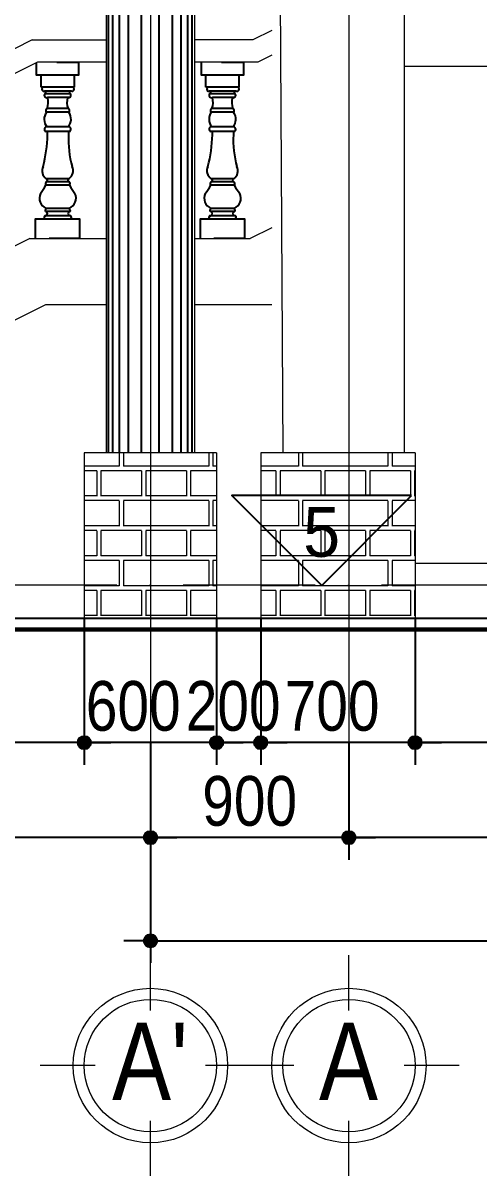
# Model space of a CAD drawing. Extents: x -79995 to 347433, y -157641 to 104789.
# Drawn here: x 72251 to 74319, y -31520 to -26298 of the extents above; entities that cross this region are included whole.
import ezdxf
from ezdxf.enums import TextEntityAlignment as Align

# ---------------------------------------------------------------- set-up
doc = ezdxf.new("R2010")
doc.units = 0
doc.linetypes.add('ACAD_ISO10W100', pattern=[18, 12, -3, 0, -3])
doc.layers.get('DEFPOINTS').update_dxf_attribs({"linetype": 'CONTINUOUS'})
for name, color, linetype in [('DIM', 1, 'CONTINUOUS'), ('HATCH', 8, 'CONTINUOUS'), ('TAGS', 60, 'CONTINUOUS'), ('TUONG', 131, 'CONTINUOUS')]:
    doc.layers.add(name, color=color, linetype=linetype)
for name, color, linetype, lineweight in [('HACHT', 8, 'CONTINUOUS', 5), ('NET-THAY', 2, 'CONTINUOUS', 13), ('TEN TRUC', 3, 'CONTINUOUS', 18), ('TRUC', 24, 'CONTINUOUS', 0)]:
    doc.layers.add(name, color=color, linetype=linetype, lineweight=lineweight)
doc.styles.add('AVO', font='')
doc.styles.add('HEL-CONDENSE', font='')
doc.styles.get("Standard").update_dxf_attribs({"font": '', "height": 25})
doc.styles.add('VNI-HELVE-CONDENSEN', font='')
doc.styles.get('AVO').set_extended_font_data('VNI-Avo')
doc.styles.get('HEL-CONDENSE').set_extended_font_data('VNI-Helve-Condense')
doc.styles.get('Standard').set_extended_font_data('VNI-Helve-Condense')
doc.styles.get('VNI-HELVE-CONDENSEN').set_extended_font_data('VNI-Helve-Condense')
doc.dimstyles.new('D100', dxfattribs={"dimtxt": 225, "dimasz": 1.2, "dimexe": 100, "dimexo": 0, "dimgap": 50, "dimtad": 1, "dimdec": 0, "dimzin": 13, "dimdsep": 46, "dimtxsty": 'HEL-CONDENSE', "dimblk": 'D50', "dimcen": 0, "dimclrd": 1, "dimclre": 1, "dimclrt": 7, "dimadec": 0, "dimazin": 0, "dimtfac": 1, "dimtdec": 0, "dimtmove": 0, "dimatfit": 3, "dimldrblk": 'D50', "dimfxl": 1, "dimtolj": 1, "dimtzin": 13, "dimarcsym": 0})
doc.dimstyles.get("Standard").update_dxf_attribs({"dimtxt": 0.18, "dimasz": 0.18, "dimexe": 0.18, "dimexo": 0.0625, "dimgap": 0.09, "dimtad": 0, "dimtih": 1, "dimtoh": 1, "dimdec": 4, "dimzin": 0, "dimdsep": 46, "dimtxsty": 'Standard', "dimcen": 0.09, "dimadec": 0, "dimazin": 0, "dimtfac": 1, "dimtdec": 4, "dimtofl": 0, "dimtmove": 0, "dimatfit": 3, "dimfxl": 1, "dimtolj": 1, "dimtzin": 0, "dimarcsym": 0})
pattern_1 = [(180, (-1253396.46, -257700.14), (-3e-14, -270.968), [387.35, -19.05]), (180, (-1253396.46, -257814.44), (-3e-14, -270.968), [387.35, -19.05]), (180, (-1253498.06, -257835.62), (-3e-14, -270.968), [184.15, -19.05]), (180, (-1253498.06, -257949.92), (-3e-14, -270.968), [184.15, -19.05]), (270, (-1253396.46, -257700.14), (406.4, -7e-14), [114.3, -156.6672]), (270, (-1253377.4, -257700.14), (406.4, -7e-14), [114.3, -156.6672]), (270, (-1253498.06, -257835.62), (203.2, -4e-14), [114.3, -156.6672]), (270, (-1253479.01, -257835.62), (203.2, -4e-14), [114.3, -156.6672])]

# ---------------------------------------------------------------- blocks, each defined once
blk = doc.blocks.new('D50')
at = {"layer": 'DIM'}
blk.add_hatch(color=256, dxfattribs=at).paths.add_polyline_path([(25, 0, 1), (-25, 0, 1)])
blk.add_line((25, 0), (100, 0), dxfattribs=at)
blk.add_circle((0, 0), 25, dxfattribs=at)
blk = doc.blocks.new('*D886')
at = {"layer": 'DEFPOINTS', "color": 0, "transparency": 16777216}
for p in [(72828.8, -29557.1), (87728.8, -29557.1), (87728.8, -30455)]:
    blk.add_point(p, dxfattribs=at)
at = {"layer": 'DIM', "color": 1, "lineweight": -2, "transparency": 16777216}
for p, q in [((72828.8, -29557.1), (72828.8, -30555)), ((87728.8, -29557.1), (87728.8, -30555)), ((72830, -30455), (87727.6, -30455))]:
    blk.add_line(p, q, dxfattribs=at)
at = {"layer": 'DIM', "color": 1, "lineweight": -2, "transparency": 16777216, "xscale": 1.199999999999999, "yscale": 1.199999999999999, "zscale": 1.199999999999999, "rotation": 180}
blk.add_blockref('D50', (72828.8, -30455), dxfattribs=at)
at = {"layer": 'DIM', "color": 1, "lineweight": -2, "transparency": 16777216, "xscale": 1.199999999999999, "yscale": 1.199999999999999, "zscale": 1.199999999999999}
blk.add_blockref('D50', (87728.8, -30455), dxfattribs=at)
at = {"layer": 'DIM', "color": 7, "transparency": 16777216, "insert": (80278.8, -30290.1), "char_height": 225, "attachment_point": 5, "style": 'HEL-CONDENSE'}
blk.add_mtext('\\A1;14900', dxfattribs=at)
blk = doc.blocks.new('A$C206177D3')
at = {"layer": 'TEN TRUC', "ltscale": 1000}
for p, q in [((-36.6, 240.1), (-36.6, 490.1)), ((-286.6, -9.9), (-536.6, -9.9)), ((463.4, -9.9), (213.4, -9.9)), ((-36.6, -509.9), (-36.6, -259.9))]:
    blk.add_line(p, q, dxfattribs=at)
blk.add_circle((-36.6, -9.9), 350, dxfattribs=at)
at = {"layer": 'TEN TRUC', "color": 254, "ltscale": 1000}
blk.add_circle((-36.6, -9.9), 300, dxfattribs=at)
blk = doc.blocks.new('*D887')
at = {"layer": 'DEFPOINTS', "color": 0, "transparency": 16777216}
for p in [(73728.8, -29557.1), (75728.8, -29557.1), (73728.8, -29987.4)]:
    blk.add_point(p, dxfattribs=at)
at = {"layer": 'DIM', "color": 1, "lineweight": -2, "transparency": 16777216}
for p, q in [((73728.8, -29557.1), (73728.8, -30087.4)), ((75728.8, -29557.1), (75728.8, -30087.4)), ((75727.6, -29987.4), (73730, -29987.4))]:
    blk.add_line(p, q, dxfattribs=at)
at = {"layer": 'DIM', "color": 1, "lineweight": -2, "transparency": 16777216, "xscale": 1.199999999999999, "yscale": 1.199999999999999, "zscale": 1.199999999999999, "rotation": 180}
blk.add_blockref('D50', (73728.8, -29987.4), dxfattribs=at)
at = {"layer": 'DIM', "color": 1, "lineweight": -2, "transparency": 16777216, "xscale": 1.199999999999999, "yscale": 1.199999999999999, "zscale": 1.199999999999999}
blk.add_blockref('D50', (75728.8, -29987.4), dxfattribs=at)
at = {"layer": 'DIM', "color": 7, "transparency": 16777216, "insert": (74728.8, -29822.5), "char_height": 225, "attachment_point": 5, "style": 'HEL-CONDENSE'}
blk.add_mtext('\\A1;2000', dxfattribs=at)
blk = doc.blocks.new('*D888')
at = {"layer": 'DEFPOINTS', "color": 0, "transparency": 16777216}
for p in [(72828.8, -29557.1), (73728.8, -29557.1), (72828.8, -29987.4)]:
    blk.add_point(p, dxfattribs=at)
at = {"layer": 'DIM', "color": 1, "lineweight": -2, "transparency": 16777216}
for p, q in [((72828.8, -29557.1), (72828.8, -30087.4)), ((73728.8, -29557.1), (73728.8, -30087.4)), ((73727.6, -29987.4), (72830, -29987.4))]:
    blk.add_line(p, q, dxfattribs=at)
at = {"layer": 'DIM', "color": 1, "lineweight": -2, "transparency": 16777216, "xscale": 1.199999999999999, "yscale": 1.199999999999999, "zscale": 1.199999999999999, "rotation": 180}
blk.add_blockref('D50', (72828.8, -29987.4), dxfattribs=at)
at = {"layer": 'DIM', "color": 1, "lineweight": -2, "transparency": 16777216, "xscale": 1.199999999999999, "yscale": 1.199999999999999, "zscale": 1.199999999999999}
blk.add_blockref('D50', (73728.8, -29987.4), dxfattribs=at)
at = {"layer": 'DIM', "color": 7, "transparency": 16777216, "insert": (73278.8, -29822.5), "char_height": 225, "attachment_point": 5, "style": 'HEL-CONDENSE'}
blk.add_mtext('\\A1;900', dxfattribs=at)
blk = doc.blocks.new('*D890')
at = {"layer": 'DEFPOINTS', "color": 0, "transparency": 16777216}
for p in [(69228.8, -29557.1), (72828.8, -29557.1), (69228.8, -29987.4)]:
    blk.add_point(p, dxfattribs=at)
at = {"layer": 'DIM', "color": 1, "lineweight": -2, "transparency": 16777216}
for p, q in [((69228.8, -29557.1), (69228.8, -30087.4)), ((72828.8, -29557.1), (72828.8, -30087.4)), ((72827.6, -29987.4), (69230, -29987.4))]:
    blk.add_line(p, q, dxfattribs=at)
at = {"layer": 'DIM', "color": 1, "lineweight": -2, "transparency": 16777216, "xscale": 1.199999999999999, "yscale": 1.199999999999999, "zscale": 1.199999999999999, "rotation": 180}
blk.add_blockref('D50', (69228.8, -29987.4), dxfattribs=at)
at = {"layer": 'DIM', "color": 1, "lineweight": -2, "transparency": 16777216, "xscale": 1.199999999999999, "yscale": 1.199999999999999, "zscale": 1.199999999999999}
blk.add_blockref('D50', (72828.8, -29987.4), dxfattribs=at)
at = {"layer": 'DIM', "color": 7, "transparency": 16777216, "insert": (71028.8, -29822.5), "char_height": 225, "attachment_point": 5, "style": 'HEL-CONDENSE'}
blk.add_mtext('\\A1;3600', dxfattribs=at)
blk = doc.blocks.new('*D1014')
at = {"layer": 'DEFPOINTS', "color": 0, "linetype": 'Continuous', "transparency": 16777216}
for p in [(74028.8, -28994.2), (75728.8, -29044.2), (74028.8, -29557.1)]:
    blk.add_point(p, dxfattribs=at)
at = {"layer": 'DIM', "color": 1, "linetype": 'Continuous', "lineweight": -2, "transparency": 16777216}
for p, q in [((74028.8, -28994.2), (74028.8, -29657.1)), ((75728.8, -29044.2), (75728.8, -29657.1)), ((75727.6, -29557.1), (74030, -29557.1))]:
    blk.add_line(p, q, dxfattribs=at)
at = {"layer": 'DIM', "color": 1, "linetype": 'Continuous', "lineweight": -2, "transparency": 16777216, "xscale": 1.199999999999999, "yscale": 1.199999999999999, "zscale": 1.199999999999999, "rotation": 180}
blk.add_blockref('D50', (74028.8, -29557.1), dxfattribs=at)
at = {"layer": 'DIM', "color": 1, "linetype": 'Continuous', "lineweight": -2, "transparency": 16777216, "xscale": 1.199999999999999, "yscale": 1.199999999999999, "zscale": 1.199999999999999}
blk.add_blockref('D50', (75728.8, -29557.1), dxfattribs=at)
at = {"layer": 'DIM', "color": 7, "linetype": 'Continuous', "transparency": 16777216, "insert": (74878.8, -29392.2), "char_height": 225, "attachment_point": 5, "style": 'HEL-CONDENSE'}
blk.add_mtext('\\A1;1700', dxfattribs=at)
blk = doc.blocks.new('*D1015')
at = {"layer": 'DEFPOINTS', "color": 0, "linetype": 'Continuous', "transparency": 16777216}
for p in [(73328.8, -28994.2), (74028.8, -28994.2), (73328.8, -29557.1)]:
    blk.add_point(p, dxfattribs=at)
at = {"layer": 'DIM', "color": 1, "linetype": 'Continuous', "lineweight": -2, "transparency": 16777216}
for p, q in [((73328.8, -28994.2), (73328.8, -29657.1)), ((74028.8, -28994.2), (74028.8, -29657.1)), ((74027.6, -29557.1), (73330, -29557.1))]:
    blk.add_line(p, q, dxfattribs=at)
at = {"layer": 'DIM', "color": 1, "linetype": 'Continuous', "lineweight": -2, "transparency": 16777216, "xscale": 1.199999999999999, "yscale": 1.199999999999999, "zscale": 1.199999999999999, "rotation": 180}
blk.add_blockref('D50', (73328.8, -29557.1), dxfattribs=at)
at = {"layer": 'DIM', "color": 1, "linetype": 'Continuous', "lineweight": -2, "transparency": 16777216, "xscale": 1.199999999999999, "yscale": 1.199999999999999, "zscale": 1.199999999999999}
blk.add_blockref('D50', (74028.8, -29557.1), dxfattribs=at)
at = {"layer": 'DIM', "color": 7, "linetype": 'Continuous', "transparency": 16777216, "insert": (73652.5, -29392.2), "char_height": 225, "attachment_point": 5, "style": 'HEL-CONDENSE'}
blk.add_mtext('\\A1;700', dxfattribs=at)
blk = doc.blocks.new('*D1016')
at = {"layer": 'DEFPOINTS', "color": 0, "linetype": 'Continuous', "transparency": 16777216}
for p in [(73128.8, -28994.2), (73328.8, -28994.2), (73128.8, -29557.1)]:
    blk.add_point(p, dxfattribs=at)
at = {"layer": 'DIM', "color": 1, "linetype": 'Continuous', "lineweight": -2, "transparency": 16777216}
for p, q in [((73128.8, -28994.2), (73128.8, -29657.1)), ((73328.8, -28994.2), (73328.8, -29657.1)), ((73327.6, -29557.1), (73130, -29557.1))]:
    blk.add_line(p, q, dxfattribs=at)
at = {"layer": 'DIM', "color": 1, "linetype": 'Continuous', "lineweight": -2, "transparency": 16777216, "xscale": 1.199999999999999, "yscale": 1.199999999999999, "zscale": 1.199999999999999, "rotation": 180}
blk.add_blockref('D50', (73128.8, -29557.1), dxfattribs=at)
at = {"layer": 'DIM', "color": 1, "linetype": 'Continuous', "lineweight": -2, "transparency": 16777216, "xscale": 1.199999999999999, "yscale": 1.199999999999999, "zscale": 1.199999999999999}
blk.add_blockref('D50', (73328.8, -29557.1), dxfattribs=at)
at = {"layer": 'DIM', "color": 7, "linetype": 'Continuous', "transparency": 16777216, "insert": (73203.8, -29392.2), "char_height": 225, "attachment_point": 5, "style": 'HEL-CONDENSE'}
blk.add_mtext('\\A1;200', dxfattribs=at)
blk = doc.blocks.new('*D1017')
at = {"layer": 'DEFPOINTS', "color": 0, "linetype": 'Continuous', "transparency": 16777216}
for p in [(72528.8, -28994.2), (73128.8, -28994.2), (72528.8, -29557.1)]:
    blk.add_point(p, dxfattribs=at)
at = {"layer": 'DIM', "color": 1, "linetype": 'Continuous', "lineweight": -2, "transparency": 16777216}
for p, q in [((72528.8, -28994.2), (72528.8, -29657.1)), ((73128.8, -28994.2), (73128.8, -29657.1)), ((73127.6, -29557.1), (72530, -29557.1))]:
    blk.add_line(p, q, dxfattribs=at)
at = {"layer": 'DIM', "color": 1, "linetype": 'Continuous', "lineweight": -2, "transparency": 16777216, "xscale": 1.199999999999999, "yscale": 1.199999999999999, "zscale": 1.199999999999999, "rotation": 180}
blk.add_blockref('D50', (72528.8, -29557.1), dxfattribs=at)
at = {"layer": 'DIM', "color": 1, "linetype": 'Continuous', "lineweight": -2, "transparency": 16777216, "xscale": 1.199999999999999, "yscale": 1.199999999999999, "zscale": 1.199999999999999}
blk.add_blockref('D50', (73128.8, -29557.1), dxfattribs=at)
at = {"layer": 'DIM', "color": 7, "linetype": 'Continuous', "transparency": 16777216, "insert": (72750.7, -29392.2), "char_height": 225, "attachment_point": 5, "style": 'HEL-CONDENSE'}
blk.add_mtext('\\A1;600', dxfattribs=at)
blk = doc.blocks.new('*D1018')
at = {"layer": 'DEFPOINTS', "color": 0, "linetype": 'Continuous', "transparency": 16777216}
for p in [(69228.8, -28994.2), (72528.8, -28994.2), (69228.8, -29557.1)]:
    blk.add_point(p, dxfattribs=at)
at = {"layer": 'DIM', "color": 1, "linetype": 'Continuous', "lineweight": -2, "transparency": 16777216}
for p, q in [((69228.8, -28994.2), (69228.8, -29657.1)), ((72528.8, -28994.2), (72528.8, -29657.1)), ((72527.6, -29557.1), (69230, -29557.1))]:
    blk.add_line(p, q, dxfattribs=at)
at = {"layer": 'DIM', "color": 1, "linetype": 'Continuous', "lineweight": -2, "transparency": 16777216, "xscale": 1.199999999999999, "yscale": 1.199999999999999, "zscale": 1.199999999999999, "rotation": 180}
blk.add_blockref('D50', (69228.8, -29557.1), dxfattribs=at)
at = {"layer": 'DIM', "color": 1, "linetype": 'Continuous', "lineweight": -2, "transparency": 16777216, "xscale": 1.199999999999999, "yscale": 1.199999999999999, "zscale": 1.199999999999999}
blk.add_blockref('D50', (72528.8, -29557.1), dxfattribs=at)
at = {"layer": 'DIM', "color": 7, "linetype": 'Continuous', "transparency": 16777216, "insert": (70878.8, -29392.2), "char_height": 225, "attachment_point": 5, "style": 'HEL-CONDENSE'}
blk.add_mtext('\\A1;3300', dxfattribs=at)
blk = doc.blocks.new('TUONG-NAM')
at = {"layer": 'TAGS'}
blk.add_lwpolyline([(-452.5, -452.5), (452.5, -452.5), (0, 0)], close=True, dxfattribs=at)
at = {"layer": 'TAGS', "linetype": 'Continuous', "style": 'AVO'}
blk.add_attdef('KH-TUONG', text='', height=250, dxfattribs=at).set_placement((0.5, -269.3), align=Align.MIDDLE_CENTER)

msp = doc.modelspace()

# ---------------------------------------------------------------- hatches: boundary and pattern name
at = {"layer": 'HACHT'}
h = msp.add_hatch(dxfattribs=at)
h.set_pattern_fill('AR-BRELM', color=256, scale=2, angle=180, style=0)
h.set_pattern_definition(pattern_1)
h.paths.add_polyline_path([(73128.751, -28244.245), (72728.751, -28244.245), (72728.751, -28844.245), (73128.751, -28844.245)])
h.paths.add_polyline_path([(73128.751, -28844.245), (72728.751, -28844.245), (72728.751, -28994.245), (73128.751, -28994.245)])
h.paths.add_polyline_path([(72528.751, -28244.245), (72528.751, -28844.245), (72728.751, -28844.245), (72728.751, -28244.245)])
h.paths.add_polyline_path([(72528.751, -28844.245), (72528.751, -28994.245), (72728.751, -28994.245), (72728.751, -28844.245)])
h = msp.add_hatch(dxfattribs=at)
h.set_pattern_fill('AR-BRELM', color=256, scale=2, angle=180, style=0)
h.set_pattern_definition(pattern_1)
h.paths.add_polyline_path([(73328.751, -28244.245), (73328.751, -28844.245), (73678.751, -28844.245), (73678.751, -28244.245)])
h.paths.add_polyline_path([(74028.751, -28844.245), (74028.751, -28244.245), (73678.751, -28244.245), (73678.751, -28844.245)])
h.paths.add_polyline_path([(74028.751, -28994.245), (74028.751, -28844.245), (73678.751, -28844.245), (73678.751, -28994.245)])
h.paths.add_polyline_path([(73328.751, -28844.245), (73328.751, -28994.245), (73678.751, -28994.245), (73678.751, -28844.245)])

# ---------------------------------------------------------------- linework, layer by layer
at = {"layer": 'HATCH'}
for p, q in [((72638.751, -28244.245), (72638.751, -22994.245)), ((72658.751, -28244.245), (72658.751, -22994.245)), ((72688.751, -28244.245), (72688.751, -22994.245)), ((72728.751, -28244.245), (72728.751, -22994.245)), ((72788.751, -28244.245), (72788.751, -22994.245)), ((72868.751, -28244.245), (72868.751, -22994.245)), ((72928.751, -28244.245), (72928.751, -22994.245)), ((72968.751, -28244.245), (72968.751, -22994.245)), ((72998.751, -28244.245), (72998.751, -22994.245)), ((73018.751, -28244.245), (73018.751, -22994.245)), ((72460.434, -26788.822), (72355.058, -26788.822)), ((72455.006, -26768.518), (72360.485, -26768.518)), ((73208.027, -26788.822), (73102.65, -26788.822)), ((73202.599, -26768.518), (73108.078, -26768.518)), ((72362.058, -26804.76), (72362.058, -26804.76)), ((73109.65, -26804.76), (73109.65, -26804.76)), ((72461.607, -27032.656), (72354.885, -27032.656)), ((72459.991, -27002.725), (72356.501, -27002.725)), ((72459.991, -27016.519), (72356.501, -27016.519)), ((73209.199, -27032.656), (73102.478, -27032.656)), ((73207.583, -27002.725), (73104.094, -27002.725)), ((73207.583, -27016.519), (73104.094, -27016.519))]:
    msp.add_line(p, q, dxfattribs=at)
at = {"layer": 'HATCH', "ltscale": 100}
for p, q in [((72332.746, -26587.416), (72332.746, -26534.299)), ((72482.746, -26534.299), (72482.746, -26587.416)), ((73080.338, -26587.416), (73080.338, -26534.299)), ((73230.338, -26534.299), (73230.338, -26587.416)), ((72347.436, -26587.416), (72332.746, -26587.416)), ((72470.101, -26606.374), (72347.9, -26606.374)), ((72471.795, -26587.416), (72348.206, -26587.416)), ((72466.189, -26618.468), (72349.303, -26618.468)), ((72482.746, -26587.416), (72471.795, -26587.416)), ((73095.028, -26587.416), (73080.338, -26587.416)), ((73217.694, -26606.374), (73095.493, -26606.374)), ((73219.387, -26587.416), (73095.799, -26587.416)), ((73213.782, -26618.468), (73096.895, -26618.468)), ((73230.338, -26587.416), (73219.387, -26587.416)), ((72460.95, -26634.99), (72362.282, -26634.99)), ((73208.542, -26634.99), (73109.874, -26634.99)), ((72458.291, -26701.134), (72357.201, -26701.134)), ((72455.117, -26684.878), (72360.375, -26684.878)), ((73205.883, -26701.134), (73104.793, -26701.134)), ((73202.709, -26684.878), (73107.968, -26684.878)), ((72355.058, -26788.822), (72355.058, -26788.822)), ((72362.058, -26804.76), (72362.058, -26788.822)), ((72457.172, -26788.822), (72457.172, -26804.76)), ((72460.434, -26788.822), (72460.434, -26788.822)), ((72460.434, -26788.822), (72460.434, -26788.822)), ((73102.65, -26788.822), (73102.65, -26788.822)), ((73109.65, -26804.76), (73109.65, -26788.822)), ((73204.765, -26788.822), (73204.765, -26804.76)), ((73208.027, -26788.822), (73208.027, -26788.822)), ((73208.027, -26788.822), (73208.027, -26788.822)), ((72354.457, -27151.243), (72352.187, -27151.243)), ((72462.035, -27151.243), (72354.457, -27151.243)), ((72355.677, -27140.732), (72355.677, -27137.228)), ((72460.815, -27137.228), (72355.677, -27137.228)), ((72460.815, -27140.732), (72460.815, -27137.228)), ((72462.035, -27151.243), (72464.304, -27151.243)), ((73102.049, -27151.243), (73099.78, -27151.243)), ((73209.628, -27151.243), (73102.049, -27151.243)), ((73103.269, -27140.732), (73103.269, -27137.228)), ((73208.408, -27137.228), (73103.269, -27137.228)), ((73208.408, -27140.732), (73208.408, -27137.228)), ((73209.628, -27151.243), (73211.897, -27151.243)), ((72307.746, -27225.15), (72307.746, -27184.297)), ((72307.746, -27184.297), (72507.746, -27184.297)), ((72347.484, -27183.524), (72347.484, -27180.769)), ((72352.187, -27170.258), (72354.457, -27170.258)), ((72461.989, -27170.258), (72354.457, -27170.258)), ((72464.304, -27170.258), (72462.035, -27170.258)), ((72469.008, -27184.297), (72469.008, -27180.769)), ((72507.746, -27184.297), (72507.746, -27274.299)), ((73055.338, -27225.15), (73055.338, -27184.297)), ((73055.338, -27184.297), (73255.338, -27184.297)), ((73095.077, -27183.524), (73095.077, -27180.769)), ((73099.78, -27170.258), (73102.049, -27170.258)), ((73209.582, -27170.258), (73102.049, -27170.258)), ((73211.897, -27170.258), (73209.628, -27170.258)), ((73216.601, -27184.297), (73216.601, -27180.769)), ((73255.338, -27184.297), (73255.338, -27274.299))]:
    msp.add_line(p, q, dxfattribs=at)
for points in [[(72403.643, -26474.299), (72502.745, -26474.299), (72502.745, -26534.299), (72312.746, -26534.299), (72312.746, -26476.017)], [(73151.236, -26474.299), (73250.338, -26474.299), (73250.338, -26534.299), (73060.339, -26534.299), (73060.339, -26476.017)], [(72307.746, -27274.299), (72307.746, -27184.297), (72507.746, -27184.297), (72507.746, -27274.299), (72368.891, -27274.299)], [(73055.338, -27274.299), (73055.338, -27184.297), (73255.338, -27184.297), (73255.338, -27274.299), (73116.483, -27274.299)]]:
    msp.add_lwpolyline(points, dxfattribs=at)
for centre, radius, start, end in [((72345.94, -26596.904), 9.605, 81.040631, 278.959369), ((72358.412, -26624.671), 11.021, 145.744992, 290.557589), ((72348.346, -26612.433), 6.11, 279.007448, 98.571037), ((72457.08, -26624.671), 11.021, 249.442411, 34.255008), ((72467.146, -26612.433), 6.11, 81.428963, 260.992552), ((72473.291, -26596.904), 9.605, 261.040631, 98.959369), ((73093.532, -26596.904), 9.605, 81.040631, 278.959369), ((73106.004, -26624.671), 11.021, 145.744992, 290.557589), ((73095.939, -26612.433), 6.11, 279.007448, 98.571037), ((73204.672, -26624.671), 11.021, 249.442411, 34.255008), ((73214.738, -26612.433), 6.11, 81.428963, 260.992552), ((73220.883, -26596.904), 9.605, 261.040631, 98.959369), ((72286.104, -26657.059), 79.31, 339.466044, 16.156511), ((72529.388, -26657.059), 79.31, 163.843489, 200.533956), ((73033.696, -26657.059), 79.31, 339.466044, 16.156511), ((73276.98, -26657.059), 79.31, 163.843489, 200.533956), ((72401.673, -26733.134), 54.789, 144.262557, 219.808496), ((72363.032, -26693.835), 9.342, 106.5212, 231.380323), ((72414.944, -26732.793), 53.677, 318.275356, 36.14377), ((72452.46, -26693.835), 9.342, 308.619677, 73.4788), ((73149.265, -26733.134), 54.789, 144.262557, 219.808496), ((73110.624, -26693.835), 9.342, 106.5212, 231.380323), ((73162.537, -26732.793), 53.677, 318.275356, 36.14377), ((73200.053, -26693.835), 9.342, 308.619677, 73.4788), ((72358.052, -26778.745), 10.513, 76.617422, 253.451061), ((72457.44, -26778.745), 10.513, 286.548939, 103.382578), ((73105.645, -26778.745), 10.513, 76.617422, 253.451061), ((73205.032, -26778.745), 10.513, 286.548939, 103.382578), ((71710.746, -26785.38), 651.6, 345.581319, 358.295588), ((72904.682, -26825.475), 447.989, 177.349759, 195.823706), ((72458.339, -26785.38), 651.6, 345.581319, 358.295588), ((73652.275, -26825.475), 447.989, 177.349759, 195.823706), ((72381.112, -26966.665), 43.657, 154.152613, 235.686764), ((72434.38, -26966.665), 43.657, 304.313236, 25.847387), ((73128.704, -26966.665), 43.657, 154.152613, 235.686764), ((73181.972, -26966.665), 43.657, 304.313236, 25.847387), ((71902.589, -26757.994), 529.161, 323.871034, 328.731295), ((72363.928, -27025.412), 11.586, 129.862327, 218.700417), ((72355.583, -27009.622), 6.958, 277.583686, 82.416314), ((72460.909, -27009.622), 6.958, 97.583686, 262.416314), ((72452.564, -27025.412), 11.586, 321.299583, 50.137673), ((72913.903, -26757.994), 529.161, 211.268705, 216.128966), ((72650.181, -26757.994), 529.161, 323.871034, 328.731295), ((73111.52, -27025.412), 11.586, 129.862327, 218.700417), ((73103.176, -27009.622), 6.958, 277.583686, 82.416314), ((73208.501, -27009.622), 6.958, 97.583686, 262.416314), ((73200.157, -27025.412), 11.586, 321.299583, 50.137673), ((73661.496, -26757.994), 529.161, 211.268705, 216.128966), ((72375.098, -27091.282), 49.882, 154.732845, 247.086312), ((72441.394, -27091.282), 49.882, 292.913688, 25.267155), ((73122.69, -27091.282), 49.882, 154.732845, 247.086312), ((73188.987, -27091.282), 49.882, 292.913688, 25.267155), ((72357.198, -27147.071), 6.519, 103.492344, 219.781058), ((72351.502, -27160.75), 9.956, 287.261156, 72.738844), ((72464.99, -27160.75), 9.956, 107.261156, 252.738844), ((72459.294, -27147.071), 6.519, 320.218942, 76.507656), ((73104.79, -27147.071), 6.519, 103.492344, 219.781058), ((73099.095, -27160.75), 9.956, 287.261156, 72.738844), ((73212.582, -27160.75), 9.956, 107.261156, 252.738844), ((73206.887, -27147.071), 6.519, 320.218942, 76.507656), ((72353.345, -27177.084), 6.923, 99.626037, 212.158594), ((72463.147, -27177.084), 6.923, 327.841406, 80.373963), ((73100.938, -27177.084), 6.923, 99.626037, 212.158594), ((73210.739, -27177.084), 6.923, 327.841406, 80.373963)]:
    msp.add_arc(centre, radius, start, end, dxfattribs=at)
at = {"layer": 'NET-THAY'}
for p, q in [((73378.751, -18944.245), (73428.751, -28244.245)), ((73378.751, -18944.245), (73428.751, -28244.245)), ((73978.751, -18944.245), (73978.751, -28244.245)), ((72628.751, -22994.245), (72628.751, -28244.245)), ((72628.751, -22994.245), (72628.751, -28244.245)), ((73028.751, -22994.245), (73028.751, -28244.245)), ((73028.751, -22994.245), (73028.751, -28244.245)), ((73378.751, -26331.211), (73292.683, -26374.245)), ((72292.683, -26374.245), (69228.751, -27906.211)), ((72292.683, -26374.245), (72628.751, -26374.245)), ((73292.683, -26374.245), (73028.751, -26374.245)), ((72316.29, -26474.245), (69228.751, -28018.014)), ((72628.751, -26474.245), (72316.29, -26474.245)), ((73978.751, -26494.245), (73978.751, -28244.245)), ((77428.751, -26494.245), (73978.751, -26494.245)), ((73378.751, -27225.638), (73281.538, -27274.245)), ((72281.538, -27274.245), (69228.751, -28800.638)), ((72281.538, -27274.245), (72628.751, -27274.245)), ((72281.538, -27274.245), (72628.751, -27274.245)), ((73028.751, -27274.245), (73281.538, -27274.245)), ((72528.751, -28244.245), (72528.751, -28844.245)), ((73128.751, -28244.245), (72528.751, -28244.245)), ((72528.751, -28244.245), (72528.751, -28994.245)), ((73128.751, -28244.245), (72528.751, -28244.245)), ((73128.751, -28244.245), (73128.751, -28844.245)), ((73128.751, -28244.245), (73128.751, -28994.245)), ((73328.751, -28244.245), (73328.751, -28844.245)), ((74028.751, -28244.245), (73328.751, -28244.245)), ((73328.751, -28244.245), (73328.751, -28994.245)), ((74028.751, -28244.245), (73328.751, -28244.245)), ((74028.751, -28244.245), (74028.751, -28994.245)), ((74028.751, -28244.245), (74028.751, -28994.245)), ((74028.751, -28744.245), (77378.751, -28744.245))]:
    msp.add_line(p, q, dxfattribs=at)
for points in [[(73378.751, -26443.014), (73316.29, -26474.245), (73028.751, -26474.245)], [(72628.751, -27574.245), (72352.358, -27574.245), (69512.358, -28994.245)], [(73378.751, -27574.245), (73028.751, -27574.245)]]:
    msp.add_lwpolyline(points, dxfattribs=at)
at = {"layer": 'TRUC', "linetype": 'ACAD_ISO10W100', "ltscale": 50}
msp.add_line((89778.351, -28844.245), (68709.007, -28844.245), dxfattribs=at)
at = {"layer": 'TRUC', "linetype": 'ACAD_ISO10W100', "ltscale": 0.2}
msp.add_lwpolyline([(89778.351, -15300.064), (68709.007, -15300.064), (68709.007, -29557.122), (89778.351, -29557.122)], close=True, dxfattribs=at)
for points in [[(72828.751, -15300.064), (72828.751, -29557.122)], [(73728.751, -15300.064), (73728.751, -29557.122)]]:
    msp.add_lwpolyline(points, dxfattribs=at)
at = {"layer": 'TUONG'}
msp.add_line((89778.351, -28994.245), (68709.007, -28994.245), dxfattribs=at)
at = {"layer": 'TUONG', "const_width": 20}
msp.add_lwpolyline([(89778.351, -29044.245), (68709.007, -29044.245)], dxfattribs=at)

# ---------------------------------------------------------------- block references
at = {"layer": 'TAGS', "linetype": 'Continuous'}
ref = msp.add_blockref('TUONG-NAM', (73605.543, -28845.286), dxfattribs=dict(at, xscale=0.8999999999068677, yscale=0.9000000000232831, zscale=0.9, rotation=180))
ref.add_attrib('KH-TUONG', '5', dxfattribs={"color": 7, "linetype": 'Continuous', "height": 225, "style": 'AVO'}).set_placement((73605.098, -28602.932), align=Align.MIDDLE_CENTER)
at = {"layer": 'TAGS', "ltscale": 1000}
ref = msp.add_blockref('A$C206177D3', (72865.373, -31009.935), dxfattribs=at)
ref.add_attrib('A', "A'", dxfattribs={"color": 7, "ltscale": 1000, "height": 350, "style": 'VNI-HELVE-CONDENSEN'}).set_placement((72827.069, -31175.573), align=Align.CENTER)
ref = msp.add_blockref('A$C206177D3', (73765.373, -31009.935), dxfattribs=at)
ref.add_attrib('A', 'A', dxfattribs={"color": 7, "ltscale": 1000, "height": 350, "style": 'VNI-HELVE-CONDENSEN'}).set_placement((73727.069, -31175.573), align=Align.CENTER)

# ---------------------------------------------------------------- dimensions: what is measured, and where the dimension line sits
at = {"layer": 'DIM', "linetype": 'Continuous'}
for base, p1, p2, picture, middle in [((69228.751, -29557.122), (72528.751, -28994.245), (69228.751, -28994.245), '*D1018', (70878.751, -29392.222)), ((74028.751, -29557.122), (75728.751, -29044.245), (74028.751, -28994.245), '*D1014', (74878.751, -29392.222))]:
    dim = msp.add_linear_dim(base=base, p1=p1, p2=p2, dimstyle='D100', override={"dimtmove": 1}, dxfattribs=at)
    dim.commit()
    dim.dimension.update_dxf_attribs({"geometry": picture, "text_midpoint": middle})
for base, p1, p2, picture, middle in [((72528.751, -29557.122), (73128.751, -28994.245), (72528.751, -28994.245), '*D1017', (72750.678, -29557.122)), ((73128.751, -29557.122), (73328.751, -28994.245), (73128.751, -28994.245), '*D1016', (73203.751, -29557.122)), ((73328.751, -29557.122), (74028.751, -28994.245), (73328.751, -28994.245), '*D1015', (73652.546, -29557.122))]:
    dim = msp.add_linear_dim(base=base, p1=p1, p2=p2, dimstyle='D100', override={"dimtmove": 1}, dxfattribs=at)
    dim.commit()
    dim.dimension.update_dxf_attribs({"geometry": picture, "text_midpoint": middle, "dimtype": 160})
at = {"layer": 'DIM'}
for base, p1, p2, dimstyle, override, picture, middle in [((69228.751, -29987.373), (72828.751, -29557.122), (69228.751, -29557.122), 'Standard', {"dimtxt": 225, "dimasz": 1.2, "dimexe": 100, "dimexo": 0, "dimgap": 50, "dimtad": 1, "dimtih": 0, "dimtoh": 0, "dimdec": 2, "dimzin": 13, "dimtxsty": 'HEL-CONDENSE', "dimblk": 'D50', "dimcen": 0, "dimclrd": 1, "dimclre": 1, "dimclrt": 7, "dimtdec": 2, "dimtofl": 1, "dimldrblk": 'D50', "dimtzin": 13}, '*D890', (71028.751, -29822.473)), ((72828.751, -29987.373), (73728.751, -29557.122), (72828.751, -29557.122), 'D100', {"dimtmove": 1}, '*D888', (73278.751, -29822.473)), ((73728.751, -29987.373), (75728.751, -29557.122), (73728.751, -29557.122), 'D100', {"dimtmove": 1}, '*D887', (74728.751, -29822.473))]:
    dim = msp.add_linear_dim(base=base, p1=p1, p2=p2, dimstyle=dimstyle, override=override, dxfattribs=at)
    dim.commit()
    dim.dimension.update_dxf_attribs({"geometry": picture, "text_midpoint": middle})
dim = msp.add_aligned_dim(p1=(72828.751, -29557.122), p2=(87728.751, -29557.122), distance=-897.878, dimstyle='D100', dxfattribs=at)
dim.commit()
dim.dimension.update_dxf_attribs({"geometry": '*D886', "text_midpoint": (80278.751, -30290.1)})

doc.saveas('drawing.dxf')
